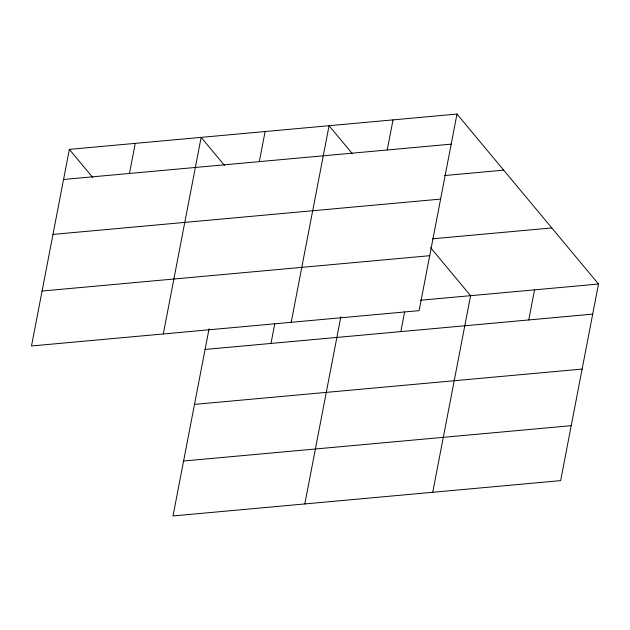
<?xml version="1.0" encoding="UTF-8"?>
<svg xmlns="http://www.w3.org/2000/svg" width="630" height="630" viewBox="0 0 630 630"><rect width="100%" height="100%" fill="white"/><g stroke="black" fill="none" stroke-linecap="round" stroke-linejoin="round"><path stroke-width="0.94" d="M69.355 149.373L31.5 345.972L419.123 310.645L456.986 114.054L69.355 149.373L92.712 177.424M129.457 173.463L135.253 143.372M163.296 333.963L201.151 137.364L224.5 165.414M209.066 328.758L173.014 515.946L560.645 480.627L598.5 284.028L456.986 114.054M259.316 161.626L265.112 131.536M270.979 343.437L274.782 323.694M291.21 322.308L329.065 125.709L352.414 153.751M304.81 503.937L340.854 316.748M387.23 149.971L393.025 119.881M400.83 331.608L404.633 311.858M432.723 492.282L470.586 295.683L430.644 247.708M528.743 319.945L534.539 289.855M63.567 179.471L451.19 144.144M444.567 175.534L503.685 170.147M52.983 234.415L440.606 199.088M432.605 238.802L551.801 227.934M42.084 291.029L429.707 255.701M420.194 300.274L598.5 284.028M205.081 349.445L592.704 314.118M194.497 404.389L582.128 369.07M183.598 461.002L571.221 425.675"/></g></svg>
